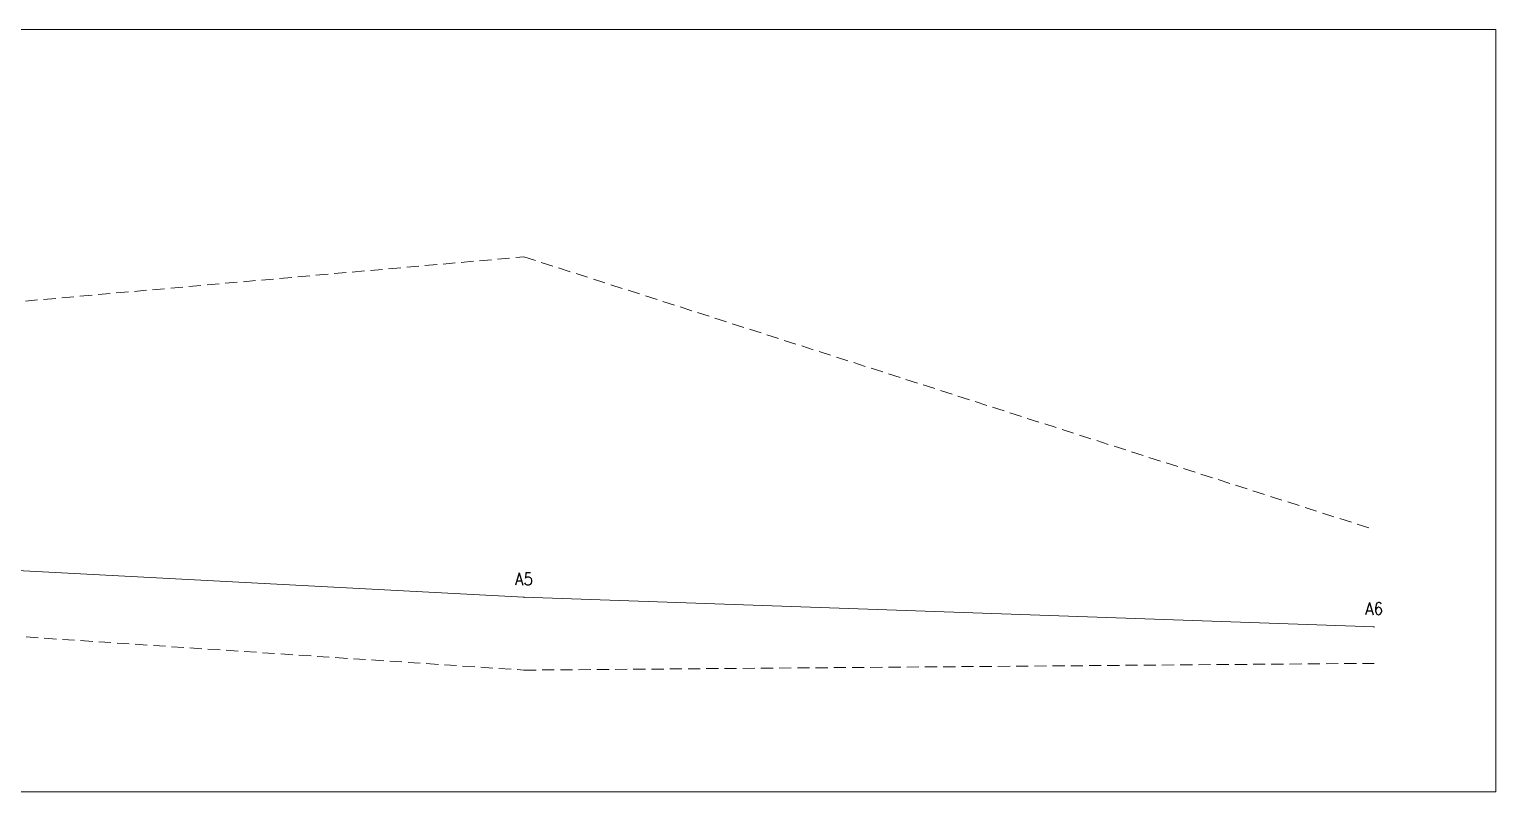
# Model space of a CAD drawing. Header units: feet. Extents: x -7 to 258, y -373 to 103.
# Drawn here: x 113.3 to 173.6, y -240.1 to -208.8 of the extents above; entities that cross this region are included whole.
import ezdxf

# ---------------------------------------------------------------- set-up
doc = ezdxf.new("R2010")
doc.units = ezdxf.units.FT
doc.header["$MEASUREMENT"] = 0
doc.linetypes.add('DASHED', pattern=[0.75, 0.5, -0.25])
for name, color, linetype, lineweight, true_color in [('CTRL-PROFILE-BOX', 8, 'Continuous', 0, 0x808080), ('CTRL-PROFILE-CEILING-A', 8, 'DASHED', 0, 0x808080), ('CTRL-PROFILE-FLOOR-A', 8, 'DASHED', 0, 0x808080), ('CTRL-PROFILE-SHOTS-A', 8, 'Continuous', 9, 0x808080), ('CTRL-PROFILE-STATION-LABELS-A', 1, 'Continuous', 0, 0xff0000), ('CTRL-PROFILE-STATIONS-A', 1, 'Continuous', 9, 0xff0000)]:
    doc.layers.add(name, color=color, linetype=linetype, lineweight=lineweight, true_color=true_color)
doc.styles.add('textstyle29', font='')
doc.styles.add('textstyle35', font='')
doc.styles.get('textstyle29').set_extended_font_data('standard')
doc.styles.get('textstyle35').set_extended_font_data('standard')

msp = doc.modelspace()

# ---------------------------------------------------------------- linework, layer by layer
at = {"layer": 'CTRL-PROFILE-BOX', "flags": 128}
msp.add_lwpolyline([(-7.212, -240.149), (173.592, -240.149), (173.592, -208.791), (-7.212, -208.791)], close=True, dxfattribs=at)
at = {"layer": 'CTRL-PROFILE-CEILING-A'}
msp.add_lwpolyline([(-2.212, -213.791), (27.77, -216.838), (70.166, -221.802), (98.162, -221.291), (133.613, -218.149), (168.592, -229.371)], dxfattribs=at)
at = {"layer": 'CTRL-PROFILE-FLOOR-A'}
msp.add_lwpolyline([(-2.212, -228.291), (27.77, -229.838), (70.166, -231.802), (98.162, -232.791), (133.613, -235.149), (168.592, -234.871)], dxfattribs=at)
at = {"layer": 'CTRL-PROFILE-SHOTS-A'}
for p, q in [((98.162, -230.291), (133.613, -232.149)), ((133.613, -232.149), (168.592, -233.371))]:
    msp.add_line(p, q, dxfattribs=at)
at = {"layer": 'CTRL-PROFILE-STATIONS-A'}
for p in [(133.613, -232.149), (168.592, -233.371)]:
    msp.add_point(p, dxfattribs=at)

# ---------------------------------------------------------------- texts
at = {"layer": 'CTRL-PROFILE-STATION-LABELS-A', "char_height": 0.5, "width": 100, "attachment_point": 5}
for s, insert, style in [('A5', (133.613, -231.399), 'textstyle29'), ('A6', (168.592, -232.621), 'textstyle35')]:
    msp.add_mtext(s, dxfattribs=dict(at, insert=insert, style=style))

doc.saveas('drawing.dxf')
